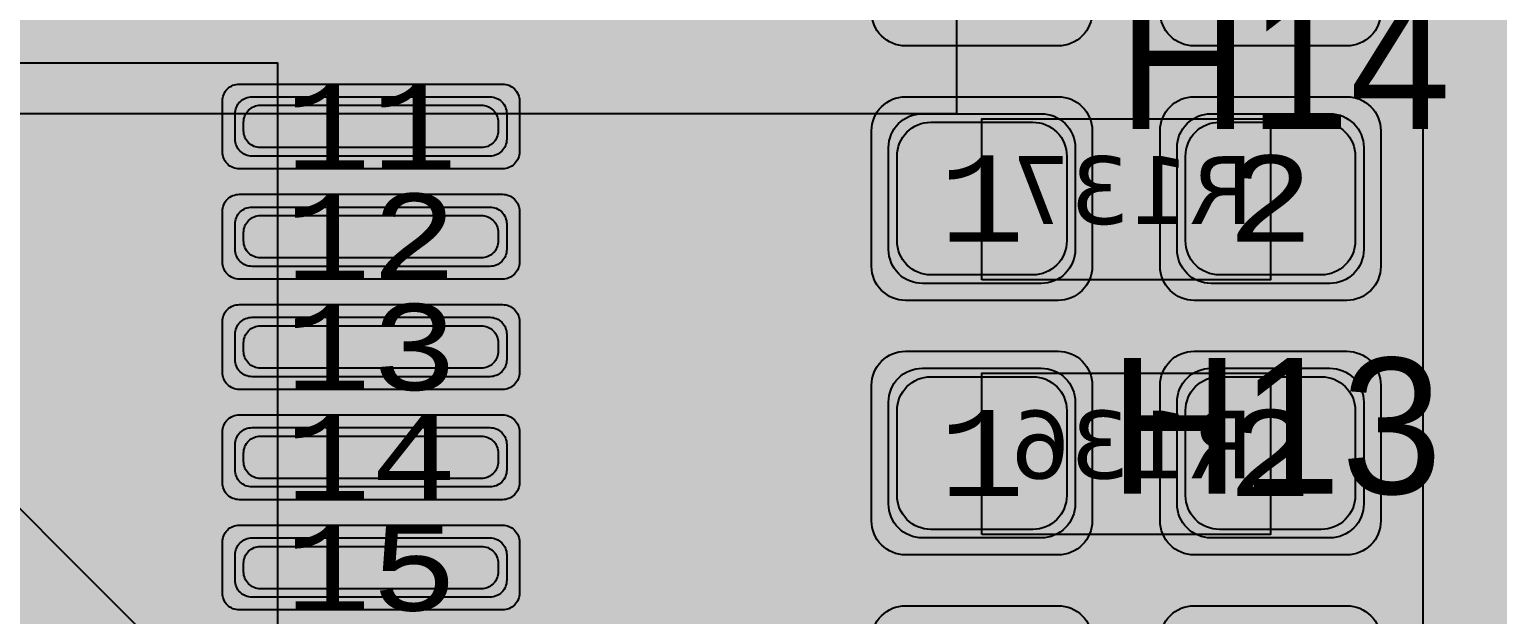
# Model space of a CAD drawing. Extents: x -28 to 199, y -61 to 255.
# Drawn here: x 156.04 to 164.69, y 198.8 to 202.25 of the extents above; entities that cross this region are included whole.
import ezdxf
from ezdxf.enums import TextEntityAlignment as Align

# ---------------------------------------------------------------- set-up
doc = ezdxf.new("R2010")
doc.units = 0
doc.header["$MEASUREMENT"] = 0
for name, color, linetype in [('ASSEMBLY_OUTLINES_BTM', 191, 'CONTINUOUS'), ('ASSEMBLY_PART_NUMBERS_BTM', 191, 'CONTINUOUS'), ('ASSEMBLY_PART_NUMBERS_TOP', 102, 'CONTINUOUS'), ('ASSEMBLY_REF_DES_BTM', 191, 'CONTINUOUS'), ('DRILL_DRAWING', 21, 'CONTINUOUS'), ('GENERATED_SILKSCREEN_BTM', 255, 'CONTINUOUS'), ('GENERATED_SILKSCREEN_TOP', 140, 'CONTINUOUS'), ('PART_PADS_SMD_BTM', 10, 'CONTINUOUS'), ('PIN_NUMBERS_BTM', 8, 'CONTINUOUS'), ('PIN_NUMBERS_TOP', 8, 'CONTINUOUS'), ('PLACEMENT_OUTLINES_BTM', 222, 'CONTINUOUS'), ('PLANE_DATA_LAYER_TOP', 150, 'CONTINUOUS'), ('PLANE_SHAPES_LAYER_2', 230, 'CONTINUOUS'), ('PLANE_SHAPES_LAYER_3', 81, 'CONTINUOUS'), ('PLANE_SHAPES_LAYER_TOP', 150, 'CONTINUOUS'), ('SILKSCREEN_OUTLINES_BTM', 211, 'CONTINUOUS'), ('SILKSCREEN_REF_DES_TOP', 150, 'CONTINUOUS'), ('SOLDERMASK_PADS_BTM', 12, 'CONTINUOUS'), ('SOLDERPASTE_PADS_BTM', 12, 'CONTINUOUS'), ('TRACES_LAYER_2', 230, 'CONTINUOUS'), ('TRACES_LAYER_BOTTOM', 10, 'CONTINUOUS'), ('TRACES_LAYER_TOP', 150, 'CONTINUOUS')]:
    doc.layers.add(name, color=color, linetype=linetype)
doc.styles.add('COURIER_NEW', font='COUR.TTF')
doc.styles.add('VERDANA', font='verdana.TTF')
doc.styles.add('VERIBEST_GERBER_0', font='txt')

msp = doc.modelspace()

# ---------------------------------------------------------------- hatches: boundary and pattern name
at = {"layer": 'PLANE_DATA_LAYER_TOP'}
msp.add_hatch(color=256, dxfattribs=at).paths.add_polyline_path([(164.25, 205.6738, 0.414213562373095), (164.1738, 205.75), (163.421893, 205.75, 0.381510988498814), (163.346178, 205.682387, -0.892996716737021), (162.153822, 205.682387, 0.381510988498814), (162.078107, 205.75), (161.5762, 205.75, 0.414213562373095), (161.5, 205.6738), (161.5, 201.750008, -0.414213562373095), (161.499992, 201.75), (154.2262, 201.75, 0.414213562373095), (154.15, 201.6738), (154.15, 201.284993), (154.15, 201.284992, 0.1989099556852985), (154.172318, 201.231111), (158.04635, 197.357079, -0.1989122151386246), (158.192797, 197.003526), (158.192797, 195.517823, 0.0395919652812843), (158.19375, 195.505812, -0.0395902007634606), (158.2, 195.427002), (158.2, 195.427), (158.2, 195.3762, 0.414213562373095), (158.2762, 195.3), (161.095925, 195.3, -0.1989122151386246), (161.449478, 195.153553), (162.717217, 193.885814, -0.1989122151386141), (162.863664, 193.532261), (162.863664, 189.069764), (162.863664, 189.069763, 0.198909955685367), (162.885982, 189.015882), (164.119918, 187.781946, 0.6681819935815638), (164.25, 187.835827), (164.25, 187.835828), (164.25, 188.426501, 0.3936083065980414), (164.179195, 188.50251, -0.3936069474596152), (163.25, 189.5, -0.3936069474596152), (164.179195, 190.49749, 0.3936083065980414), (164.25, 190.573499), (164.25, 195.810362), (164.25, 195.810363, 0.1756597936058653), (164.232299, 195.859192, -0.1756616708770249), (164, 196.5, -0.1756616708770249), (164.232299, 197.140808, 0.1756597936058653), (164.25, 197.189637), (164.25, 197.189638)], flags=0)
at = {"layer": 'PLANE_SHAPES_LAYER_2'}
h = msp.add_hatch(color=256, dxfattribs=at)
h.paths.add_polyline_path([(169.5, 129.25), (149.5, 129.25), (142.25, 122), (142.25, 90.5), (147.5, 90.5), (147.5, 80), (154, 80), (154, 69.25), (131.75, 69.25), (131.75, 73.25), (121.25, 73.25), (121.25, 81), (110.5, 81), (110.5, 125.75), (106.5, 125.75), (106.5, 128.75), (93.5, 128.75), (93.5, 120.25), (91.75, 120.25), (91.75, 121.5), (80, 121.5), (80, 118.25), (73.25, 118.25), (73.25, 124.5), (67.5, 124.5), (67.5, 128), (57.75, 128), (57.75, 120.25), (55.25, 120.25), (55.25, 121.5), (47.5, 121.5), (47.5, 119), (35, 119), (35, 134.75), (32.75, 134.75), (32.75, 159.75), (29.25, 159.75), (29.25, 175.25), (22.5, 175.25), (22.5, 195.25), (17.25, 195.25), (17.25, 198), (22.5, 198), (22.5, 216.5), (40.25, 216.5), (40.25, 235.5), (54.5, 235.5), (54.5, 254), (87.25, 254), (87.25, 236.25), (86.25, 236.25), (86.25, 228.75), (81, 228.75), (81, 218.75), (95.25, 218.75), (95.25, 194.5), (87, 194.5), (87, 172), (131.1, 172), (131.1, 208.75), (115.5, 208.75), (115.5, 213.75), (106.75, 213.75), (106.75, 218.75), (110.25, 222.25), (110.25, 226.25), (142.5, 226.25), (142.5, 221.5), (160.5, 221.5), (160.5, 240.75), (169.5, 240.75)])
h.paths.add_polyline_path([(35.5, 149.5), (41.75, 149.5), (41.75, 152), (39.25, 152), (39.25, 154), (37.75, 154), (37.75, 152), (35.5, 152)], flags=16)
h.paths.add_polyline_path([(37.5, 125.75), (37.5, 128.75), (42.75, 128.75), (42.75, 125.75)], flags=16)
h.paths.add_polyline_path([(52, 127.75), (52, 130.75), (54.25, 130.75), (54.25, 127.75)], flags=16)
h.paths.add_polyline_path([(50.75, 219.5), (50.75, 226.5), (71.75, 226.5), (71.75, 219.5)], flags=16)
h.paths.add_polyline_path([(66.5, 150.75), (66.5, 177.5), (72.25, 177.5), (72.25, 150.75)], flags=16)
h.paths.add_polyline_path([(47.25, 185.25), (73, 185.25), (73, 188.25), (70.25, 188.25), (70.25, 191), (47.25, 191)], flags=16)
h.paths.add_polyline_path([(84.5, 208), (84.5, 212.75), (85, 212.75), (85, 208)], flags=16)
h.paths.add_polyline_path([(61.5, 137.25), (87.75, 137.25), (87.75, 140.5), (84.75, 140.5), (84.75, 143), (61.5, 143)], flags=16)
h.paths.add_polyline_path([(88.75, 127), (88.75, 130), (91, 130), (91, 127)], flags=16)
h.paths.add_polyline_path([(85.5, 130.25), (85.5, 132.5), (91, 132.5), (91, 130.25)], flags=16)
h.paths.add_polyline_path([(108.75, 142.25), (135.75, 142.25), (135.75, 145.75), (132.25, 145.75), (132.25, 149), (108.75, 149)], flags=16)
h.paths.add_polyline_path([(114.25, 126.75), (140.75, 126.75), (140.75, 129.75), (137.25, 129.75), (137.25, 133), (114.25, 133)], flags=16)
h.paths.add_polyline_path([(155.25, 180.25), (166.25, 180.25), (166.25, 186.25), (152.25, 186.25), (152.25, 183), (155.25, 183)], flags=16)
at = {"layer": 'PLANE_SHAPES_LAYER_3'}
h = msp.add_hatch(color=256, dxfattribs=at)
h.paths.add_polyline_path([(169.5, 129.25), (149.5, 129.25), (142.25, 122), (142.25, 90.5), (147.5, 90.5), (147.5, 80), (154, 80), (154, 69.25), (131.75, 69.25), (131.75, 73.25), (121.25, 73.25), (121.25, 81), (110.5, 81), (110.5, 125.75), (106.5, 125.75), (106.5, 128.75), (93.5, 128.75), (93.5, 120.25), (91.75, 120.25), (91.75, 121.5), (80, 121.5), (80, 118.25), (73.25, 118.25), (73.25, 124.5), (67.5, 124.5), (67.5, 127.75), (58.25, 127.75), (58.25, 130.25), (88.75, 130.25), (88.75, 127), (91, 127), (91, 132.5), (55, 132.5), (55, 131.25), (52, 131.25), (52, 127.75), (55, 127.75), (55, 127.25), (57.75, 127.25), (57.75, 120.25), (55.25, 120.25), (55.25, 121.5), (47.5, 121.5), (47.5, 119), (35, 119), (35, 134.75), (32.75, 134.75), (32.75, 159.75), (29.25, 159.75), (29.25, 175.25), (22.5, 175.25), (22.5, 195.25), (17.25, 195.25), (17.25, 198), (22.5, 198), (22.5, 216.5), (40.25, 216.5), (40.25, 235.5), (54.5, 235.5), (54.5, 254), (87.25, 254), (87.25, 236.25), (86.25, 236.25), (86.25, 228.75), (81, 228.75), (81, 218.75), (95.25, 218.75), (95.25, 194.5), (87, 194.5), (87, 172), (131.1, 172), (131.1, 208.75), (115.5, 208.75), (115.5, 213.75), (106.75, 213.75), (106.75, 218.75), (110.25, 222.25), (110.25, 226.25), (142.5, 226.25), (142.5, 221.5), (160.5, 221.5), (160.5, 240.75), (169.5, 240.75)])
h.paths.add_polyline_path([(35.5, 149.5), (41.75, 149.5), (41.75, 152), (39.25, 152), (39.25, 154), (37.75, 154), (37.75, 152), (35.5, 152)], flags=16)
h.paths.add_polyline_path([(37.5, 125.75), (37.5, 128.75), (42.75, 128.75), (42.75, 125.75)], flags=16)
h.paths.add_polyline_path([(50.75, 219.5), (50.75, 226.5), (71.75, 226.5), (71.75, 219.5)], flags=16)
h.paths.add_polyline_path([(66.5, 150.75), (66.5, 177.5), (72.25, 177.5), (72.25, 150.75)], flags=16)
h.paths.add_polyline_path([(47.25, 185.25), (73, 185.25), (73, 188.25), (70.25, 188.25), (70.25, 191), (47.25, 191)], flags=16)
h.paths.add_polyline_path([(84.5, 208), (84.5, 212.75), (85, 212.75), (85, 208)], flags=16)
h.paths.add_polyline_path([(61.5, 137.25), (87.75, 137.25), (87.75, 140.5), (84.75, 140.5), (84.75, 143), (61.5, 143)], flags=16)
h.paths.add_polyline_path([(108.75, 142.25), (135.75, 142.25), (135.75, 145.75), (132.25, 145.75), (132.25, 149), (108.75, 149)], flags=16)
h.paths.add_polyline_path([(114.25, 126.75), (140.75, 126.75), (140.75, 129.75), (137.25, 129.75), (137.25, 133), (114.25, 133)], flags=16)
h.paths.add_polyline_path([(155.25, 180.25), (166.25, 180.25), (166.25, 186.25), (152.25, 186.25), (152.25, 183), (155.25, 183)], flags=16)

# ---------------------------------------------------------------- linework, layer by layer
at = {"layer": 'ASSEMBLY_OUTLINES_BTM', "const_width": 0.2}
msp.add_lwpolyline([(153, 195.45), (153, 202.05), (157.5, 202.05), (157.5, 195.45)], close=True, dxfattribs=at)
at = {"layer": 'ASSEMBLY_OUTLINES_BTM'}
for points in [[(161.65, 200.77), (161.65, 201.72), (163.35, 201.72), (163.35, 200.77)], [(161.65, 199.27), (161.65, 200.22), (163.35, 200.22), (163.35, 199.27)]]:
    msp.add_lwpolyline(points, close=True, dxfattribs=at)
at = {"layer": 'GENERATED_SILKSCREEN_BTM', "const_width": 0.15}
for points in [[(162.792098, 202.269995), (162.207902, 202.269995, 1.22306e-05), (162.207911, 202.270005), (162.792089, 202.270005, 1.22306e-05), (162.792098, 202.269995)], [(157.500005, 201.925), (157.499995, 201.925), (157.499995, 202.049995), (153.000005, 202.049995), (153.000005, 201.925), (152.999995, 201.925), (152.999995, 202.05, -0.4142135624), (153, 202.050005), (157.5, 202.050005, -0.4142135624), (157.500005, 202.05), (157.500005, 201.925)], [(162.783844, 201.720005, 1.1642e-05), (162.783836, 201.719995), (162.216164, 201.719995, 1.1642e-05), (162.216156, 201.720005), (162.783844, 201.720005)], [(162.792098, 200.769995), (162.207902, 200.769995, 1.22306e-05), (162.207911, 200.770005), (162.792089, 200.770005, 1.22306e-05), (162.792098, 200.769995)], [(162.783844, 200.220005, 1.1642e-05), (162.783836, 200.219995), (162.216164, 200.219995, 1.1642e-05), (162.216156, 200.220005), (162.783844, 200.220005)], [(162.792098, 199.269995), (162.207902, 199.269995, 1.22306e-05), (162.207911, 199.270005), (162.792089, 199.270005, 1.22306e-05), (162.792098, 199.269995)]]:
    msp.add_lwpolyline(points, format="xyb", dxfattribs=at)
for points in [[(157.499995, 201.275), (157.499995, 201.425), (157.500005, 201.425), (157.500005, 201.275)], [(157.499995, 200.625), (157.499995, 200.775), (157.500005, 200.775), (157.500005, 200.625)], [(157.499995, 199.975), (157.499995, 200.125), (157.500005, 200.125), (157.500005, 199.975)], [(157.499995, 199.325), (157.499995, 199.475), (157.500005, 199.475), (157.500005, 199.325)], [(157.499995, 198.675), (157.499995, 198.825), (157.500005, 198.825), (157.500005, 198.675)]]:
    msp.add_lwpolyline(points, close=True, dxfattribs=at)
at = {"layer": 'GENERATED_SILKSCREEN_TOP', "const_width": 0.15}
for points in [[(163.5732, 202.4392), (163.4172, 202.22), (163.4148, 202.2144), (163.4148, 202.2088), (163.4172, 202.204), (163.4212, 202.2), (163.426, 202.1968), (163.4316, 202.1952), (163.4348, 202.1952), (163.4372, 202.196), (163.4412, 202.2008), (163.5692, 202.38), (163.5692, 201.6792), (163.4292, 201.6792)], [(164.0972, 201.9376), (164.5276, 202.3664), (164.5276, 201.9376), (164.0972, 201.9376)], [(162.5572, 201.6624), (162.5588, 201.656), (162.5628, 201.652), (162.5676, 201.6496), (162.5732, 201.6488), (162.5796, 201.6496), (162.5852, 201.652), (162.5892, 201.656), (162.5908, 201.6624), (162.5908, 202.0304), (163.0972, 202.0304), (163.0972, 201.6624), (163.098, 201.656), (163.102, 201.652), (163.1076, 201.6496), (163.1132, 201.6488), (163.1188, 201.6496), (163.1236, 201.652), (163.1276, 201.656), (163.1292, 201.6624), (163.1292, 202.4304)], [(162.5572, 202.4304), (162.5572, 201.6624)], [(163.0972, 202.4304), (163.0972, 202.0624), (162.5908, 202.0624), (162.5908, 202.4304)], [(163.4292, 201.6792), (163.4228, 201.6776), (163.4196, 201.6744), (163.4172, 201.6688), (163.4164, 201.6624), (163.4172, 201.6568), (163.4196, 201.6512), (163.4228, 201.6472), (163.4292, 201.6464), (163.7412, 201.6464), (163.7468, 201.6472), (163.7516, 201.6512), (163.754, 201.6568), (163.7548, 201.6624), (163.754, 201.6688), (163.7516, 201.6744), (163.7468, 201.6776), (163.7412, 201.6792), (163.6004, 201.6792), (163.6004, 202.4304)], [(164.5316, 202.4192), (164.046, 201.9336), (164.0428, 201.9288), (164.0412, 201.924), (164.042, 201.9192), (164.0452, 201.9136), (164.0468, 201.9096), (164.05, 201.9072), (164.0532, 201.9056), (164.0572, 201.9048), (164.5276, 201.9048), (164.5276, 201.6624)], [(164.5276, 201.6624), (164.5284, 201.656), (164.5324, 201.652), (164.538, 201.6496), (164.5436, 201.6488), (164.5492, 201.6496), (164.554, 201.652), (164.558, 201.656), (164.5596, 201.6624), (164.5596, 201.9048), (164.5972, 201.9048), (164.6028, 201.9064), (164.6076, 201.9096), (164.61, 201.9152), (164.6108, 201.9208), (164.61, 201.9272), (164.6076, 201.9328), (164.6028, 201.9368), (164.5972, 201.9376), (164.5596, 201.9376), (164.5596, 202.408)], [(157.96, 201.4418), (157.9624, 201.4478), (157.9636, 201.4514), (157.9648, 201.4574), (157.9648, 202.0646), (157.9624, 202.073), (157.9564, 202.079), (157.9504, 202.0862), (157.9408, 202.0886), (156.7888, 202.0886), (156.7792, 202.0862), (156.7732, 202.079), (156.7672, 202.073), (156.7648, 202.0646), (156.7648, 201.4574), (156.7648, 201.4526), (156.766, 201.4502), (156.7672, 201.4466), (156.7696, 201.4418), (156.934, 201.239), (156.9388, 201.2354), (156.9412, 201.2342), (156.9472, 201.2318), (156.9532, 201.2306), (157.7764, 201.2306), (157.7824, 201.2318), (157.786, 201.2342), (157.7896, 201.2342), (157.7908, 201.2354), (157.792, 201.2378), (157.7956, 201.239), (157.96, 201.4418)], [(157.9156, 202.0382), (157.9156, 201.4658), (157.7644, 201.2786), (156.9652, 201.2786), (156.814, 201.4658), (156.814, 202.0382), (157.9156, 202.0382)], [(156.8008, 200.7878), (156.7924, 200.7902), (156.784, 200.789), (156.7768, 200.783), (156.772, 200.777), (156.7696, 200.7686), (156.7684, 200.7602), (156.772, 200.753), (156.778, 200.747), (157.9288, 200.1002), (157.9348, 200.0978), (157.9396, 200.0978), (157.9444, 200.0978), (157.9492, 200.1002), (157.9564, 200.1038), (157.9612, 200.1086), (157.9636, 200.1146), (157.9648, 200.1206), (157.9648, 200.9306), (157.9624, 200.939), (157.9564, 200.945), (157.9492, 200.9498), (157.9396, 200.951), (157.9312, 200.9498), (157.9228, 200.945), (157.9168, 200.939), (157.9156, 200.9306), (157.9156, 200.1614), (156.8008, 200.7878)], [(163.3792, 199.5292), (163.3728, 199.5276), (163.3696, 199.5244), (163.3672, 199.5188), (163.3664, 199.5124), (163.3672, 199.5068), (163.3696, 199.5012), (163.3728, 199.4972), (163.3792, 199.4964), (163.6912, 199.4964), (163.6968, 199.4972), (163.7016, 199.5012), (163.704, 199.5068), (163.7048, 199.5124), (163.704, 199.5188), (163.7016, 199.5244), (163.6968, 199.5276), (163.6912, 199.5292), (163.5504, 199.5292), (163.5504, 200.2804), (163.5496, 200.286), (163.5472, 200.29), (163.5432, 200.2924), (163.5376, 200.2932), (163.5336, 200.294), (163.5296, 200.294), (163.5264, 200.2924), (163.5232, 200.2892), (163.3672, 200.07), (163.3648, 200.0644), (163.3648, 200.0588), (163.3672, 200.054), (163.3712, 200.05), (163.376, 200.0468), (163.3816, 200.0452), (163.3848, 200.0452), (163.3872, 200.046), (163.3912, 200.0508), (163.5192, 200.23), (163.5192, 199.5292), (163.3792, 199.5292)], [(162.5072, 199.5124), (162.5088, 199.506), (162.5128, 199.502), (162.5176, 199.4996), (162.5232, 199.4988), (162.5296, 199.4996), (162.5352, 199.502), (162.5392, 199.506), (162.5408, 199.5124), (162.5408, 199.8804), (163.0472, 199.8804), (163.0472, 199.5124), (163.048, 199.506), (163.052, 199.502), (163.0576, 199.4996), (163.0632, 199.4988), (163.0688, 199.4996), (163.0736, 199.502), (163.0776, 199.506), (163.0792, 199.5124), (163.0792, 200.2804), (163.0776, 200.286), (163.0736, 200.2908), (163.0688, 200.2932), (163.0632, 200.294), (163.0576, 200.2932), (163.052, 200.2908), (163.048, 200.286), (163.0472, 200.2804), (163.0472, 199.9124), (162.5408, 199.9124), (162.5408, 200.2804), (162.5392, 200.286), (162.5352, 200.2908), (162.5296, 200.2932), (162.5232, 200.294), (162.5176, 200.2932), (162.5128, 200.2908), (162.5088, 200.286), (162.5072, 200.2804), (162.5072, 199.5124)], [(164.1336, 199.4996), (163.9984, 199.6092), (163.9944, 199.6132), (163.9936, 199.618), (163.9944, 199.6236), (163.9976, 199.6292), (164.0016, 199.6332), (164.0064, 199.6364), (164.012, 199.6372), (164.0176, 199.6356), (164.148, 199.5292), (164.4064, 199.5292), (164.5312, 199.63), (164.5312, 199.7788), (164.408, 199.8804), (164.2752, 199.8804), (164.2688, 199.882), (164.2648, 199.8852), (164.2624, 199.8908), (164.2616, 199.8964), (164.2624, 199.902), (164.2648, 199.9068), (164.2688, 199.9108), (164.2752, 199.9124), (164.408, 199.9124), (164.5312, 200.014), (164.5312, 200.1628), (164.4064, 200.2636), (164.148, 200.2636), (164.0176, 200.1572), (164.012, 200.1556), (164.0064, 200.1564), (164.0016, 200.1588), (163.9976, 200.1636), (163.9944, 200.1684), (163.9936, 200.174), (163.9944, 200.1796), (163.9984, 200.1836), (164.1336, 200.2932), (164.136, 200.294), (164.1384, 200.2948), (164.1392, 200.2956), (164.1424, 200.2964), (164.412, 200.2964), (164.416, 200.2956), (164.4176, 200.2948), (164.42, 200.294), (164.4224, 200.2932), (164.5576, 200.1836), (164.56, 200.1796), (164.5608, 200.1764), (164.5624, 200.174), (164.5632, 200.1708), (164.5632, 200.006), (164.5624, 200.0036), (164.5608, 199.998), (164.56, 199.994), (164.5576, 199.9924), (164.44, 199.8964), (164.5576, 199.8004), (164.5584, 199.7988), (164.56, 199.7972), (164.5608, 199.7964), (164.5608, 199.7948), (164.5624, 199.7892), (164.5632, 199.7868), (164.5632, 199.622), (164.5624, 199.618), (164.5608, 199.6148), (164.56, 199.6116), (164.5576, 199.6092), (164.4224, 199.4996), (164.4192, 199.498), (164.4184, 199.4972), (164.416, 199.4972), (164.4152, 199.4964), (164.4144, 199.4964), (164.412, 199.4964), (164.1424, 199.4964), (164.1392, 199.4972), (164.136, 199.498), (164.1336, 199.4996)], [(156.7888, 199.091), (156.7804, 199.0898), (156.7732, 199.0838), (156.7696, 199.0754), (156.7684, 199.067), (156.7696, 199.0586), (156.7732, 199.0514), (156.7804, 199.0454), (156.7888, 199.043), (157.1524, 199.043), (157.1524, 198.9866), (157.1548, 198.9782), (157.1596, 198.971), (157.168, 198.9674), (157.1764, 198.9662), (157.186, 198.9674), (157.1944, 198.971), (157.2004, 198.9782), (157.2028, 198.9866), (157.2028, 199.043), (157.9072, 199.043), (157.9132, 199.0442), (157.918, 199.0466), (157.9228, 199.0526), (157.9264, 199.0586), (157.9288, 199.0658), (157.93, 199.073), (157.9288, 199.079), (157.924, 199.085), (157.1956, 199.8134), (157.1884, 199.8182), (157.1812, 199.8206), (157.174, 199.8194), (157.1656, 199.8146), (157.1596, 199.8122), (157.156, 199.8074), (157.1536, 199.8026), (157.1524, 199.7966), (157.1524, 199.091), (156.7888, 199.091)], [(157.2028, 199.7366), (157.846, 199.091), (157.2028, 199.091), (157.2028, 199.7366)]]:
    msp.add_lwpolyline(points, dxfattribs=at)
at = {"layer": 'PART_PADS_SMD_BTM'}
for points in [[(157.25, 201.75, -0.4142135624), (157.35, 201.85), (158.75, 201.85, -0.4142135624), (158.85, 201.75), (158.85, 201.6, -0.4142135624), (158.75, 201.5), (157.35, 201.5, -0.4142135624), (157.25, 201.6)], [(161.1, 201.55, -0.4142135624), (161.3, 201.75), (162, 201.75, -0.4142135624), (162.2, 201.55), (162.2, 200.95, -0.4142135624), (162, 200.75), (161.3, 200.75, -0.4142135624), (161.1, 200.95)], [(162.8, 201.55, -0.4142135624), (163, 201.75), (163.7, 201.75, -0.4142135624), (163.9, 201.55), (163.9, 200.95, -0.4142135624), (163.7, 200.75), (163, 200.75, -0.4142135624), (162.8, 200.95)], [(157.25, 201.1, -0.4142135624), (157.35, 201.2), (158.75, 201.2, -0.4142135624), (158.85, 201.1), (158.85, 200.95, -0.4142135624), (158.75, 200.85), (157.35, 200.85, -0.4142135624), (157.25, 200.95)], [(157.25, 200.45, -0.4142135624), (157.35, 200.55), (158.75, 200.55, -0.4142135624), (158.85, 200.45), (158.85, 200.3, -0.4142135624), (158.75, 200.2), (157.35, 200.2, -0.4142135624), (157.25, 200.3)], [(161.1, 200.05, -0.4142135624), (161.3, 200.25), (162, 200.25, -0.4142135624), (162.2, 200.05), (162.2, 199.45, -0.4142135624), (162, 199.25), (161.3, 199.25, -0.4142135624), (161.1, 199.45)], [(162.8, 200.05, -0.4142135624), (163, 200.25), (163.7, 200.25, -0.4142135624), (163.9, 200.05), (163.9, 199.45, -0.4142135624), (163.7, 199.25), (163, 199.25, -0.4142135624), (162.8, 199.45)], [(157.25, 199.8, -0.4142135624), (157.35, 199.9), (158.75, 199.9, -0.4142135624), (158.85, 199.8), (158.85, 199.65, -0.4142135624), (158.75, 199.55), (157.35, 199.55, -0.4142135624), (157.25, 199.65)], [(157.25, 199.15, -0.4142135624), (157.35, 199.25), (158.75, 199.25, -0.4142135624), (158.85, 199.15), (158.85, 199, -0.4142135624), (158.75, 198.9), (157.35, 198.9, -0.4142135624), (157.25, 199)]]:
    msp.add_lwpolyline(points, format="xyb", close=True, dxfattribs=at)
at = {"layer": 'PLACEMENT_OUTLINES_BTM'}
for points in [[(153, 195.45), (153, 202.05), (157.5, 202.05), (157.5, 195.45)], [(161.65, 200.77), (161.65, 201.72), (163.35, 201.72), (163.35, 200.77)], [(161.65, 199.27), (161.65, 200.22), (163.35, 200.22), (163.35, 199.27)]]:
    msp.add_lwpolyline(points, close=True, dxfattribs=at)
at = {"layer": 'PLANE_DATA_LAYER_TOP'}
msp.add_lwpolyline([(164.25, 197.189638), (164.25, 205.6738, 0.4142135624), (164.1738, 205.75), (163.421893, 205.75, 0.3815109885), (163.346178, 205.682387, -0.8929967167), (162.153822, 205.682387, 0.3815109885), (162.078107, 205.75), (161.5762, 205.75, 0.4142135624), (161.5, 205.6738), (161.5, 201.750008, -0.4142135624), (161.499992, 201.75), (154.2262, 201.75, 0.4142135624), (154.15, 201.6738), (154.15, 201.284993), (154.15, 201.284992, 0.1989099557), (154.172318, 201.231111), (158.04635, 197.357079, -0.1989122151)], format="xyb", dxfattribs=at)
at = {"layer": 'PLANE_SHAPES_LAYER_TOP'}
for points in [[(161.5, 201.75), (164.25, 201.75), (161.5, 205.75), (164.25, 205.75)], [(151.75, 186.5), (164.25, 186.5), (151.75, 201.75), (164.25, 201.75)]]:
    msp.add_solid(points, dxfattribs=at)
at = {"layer": 'SILKSCREEN_OUTLINES_BTM'}
for points in [[(153, 195.45), (153, 202.05), (157.5, 202.05), (157.5, 195.45)], [(161.65, 200.77), (161.65, 201.72), (163.35, 201.72), (163.35, 200.77)], [(161.65, 199.27), (161.65, 200.22), (163.35, 200.22), (163.35, 199.27)]]:
    msp.add_lwpolyline(points, close=True, dxfattribs=at)
at = {"layer": 'SOLDERMASK_PADS_BTM'}
for points in [[(161, 203.15, -0.4142135624), (161.2, 203.35), (162.1, 203.35, -0.4142135624), (162.3, 203.15), (162.3, 202.35, -0.4142135624), (162.1, 202.15), (161.2, 202.15, -0.4142135624), (161, 202.35)], [(162.7, 203.15, -0.4142135624), (162.9, 203.35), (163.8, 203.35, -0.4142135624), (164, 203.15), (164, 202.35, -0.4142135624), (163.8, 202.15), (162.9, 202.15, -0.4142135624), (162.7, 202.35)], [(157.175, 201.825, -0.4142135624), (157.275, 201.925), (158.825, 201.925, -0.4142135624), (158.925, 201.825), (158.925, 201.525, -0.4142135624), (158.825, 201.425), (157.275, 201.425, -0.4142135624), (157.175, 201.525)], [(161, 201.65, -0.4142135624), (161.2, 201.85), (162.1, 201.85, -0.4142135624), (162.3, 201.65), (162.3, 200.85, -0.4142135624), (162.1, 200.65), (161.2, 200.65, -0.4142135624), (161, 200.85)], [(162.7, 201.65, -0.4142135624), (162.9, 201.85), (163.8, 201.85, -0.4142135624), (164, 201.65), (164, 200.85, -0.4142135624), (163.8, 200.65), (162.9, 200.65, -0.4142135624), (162.7, 200.85)], [(157.175, 201.175, -0.4142135624), (157.275, 201.275), (158.825, 201.275, -0.4142135624), (158.925, 201.175), (158.925, 200.875, -0.4142135624), (158.825, 200.775), (157.275, 200.775, -0.4142135624), (157.175, 200.875)], [(157.175, 200.525, -0.4142135624), (157.275, 200.625), (158.825, 200.625, -0.4142135624), (158.925, 200.525), (158.925, 200.225, -0.4142135624), (158.825, 200.125), (157.275, 200.125, -0.4142135624), (157.175, 200.225)], [(161, 200.15, -0.4142135624), (161.2, 200.35), (162.1, 200.35, -0.4142135624), (162.3, 200.15), (162.3, 199.35, -0.4142135624), (162.1, 199.15), (161.2, 199.15, -0.4142135624), (161, 199.35)], [(162.7, 200.15, -0.4142135624), (162.9, 200.35), (163.8, 200.35, -0.4142135624), (164, 200.15), (164, 199.35, -0.4142135624), (163.8, 199.15), (162.9, 199.15, -0.4142135624), (162.7, 199.35)], [(157.175, 199.875, -0.4142135624), (157.275, 199.975), (158.825, 199.975, -0.4142135624), (158.925, 199.875), (158.925, 199.575, -0.4142135624), (158.825, 199.475), (157.275, 199.475, -0.4142135624), (157.175, 199.575)], [(157.175, 199.225, -0.4142135624), (157.275, 199.325), (158.825, 199.325, -0.4142135624), (158.925, 199.225), (158.925, 198.925, -0.4142135624), (158.825, 198.825), (157.275, 198.825, -0.4142135624), (157.175, 198.925)], [(161, 198.65, -0.4142135624), (161.2, 198.85), (162.1, 198.85, -0.4142135624), (162.3, 198.65), (162.3, 197.85, -0.4142135624), (162.1, 197.65), (161.2, 197.65, -0.4142135624), (161, 197.85)], [(162.7, 198.65, -0.4142135624), (162.9, 198.85), (163.8, 198.85, -0.4142135624), (164, 198.65), (164, 197.85, -0.4142135624), (163.8, 197.65), (162.9, 197.65, -0.4142135624), (162.7, 197.85)]]:
    msp.add_lwpolyline(points, format="xyb", close=True, dxfattribs=at)
at = {"layer": 'SOLDERPASTE_PADS_BTM'}
for points in [[(157.3, 201.7, -0.4142135624), (157.4, 201.8), (158.7, 201.8, -0.4142135624), (158.8, 201.7), (158.8, 201.65, -0.4142135624), (158.7, 201.55), (157.4, 201.55, -0.4142135624), (157.3, 201.65)], [(161.15, 201.5, -0.4142135624), (161.35, 201.7), (161.95, 201.7, -0.4142135624), (162.15, 201.5), (162.15, 201, -0.4142135624), (161.95, 200.8), (161.35, 200.8, -0.4142135624), (161.15, 201)], [(162.85, 201.5, -0.4142135624), (163.05, 201.7), (163.65, 201.7, -0.4142135624), (163.85, 201.5), (163.85, 201, -0.4142135624), (163.65, 200.8), (163.05, 200.8, -0.4142135624), (162.85, 201)], [(157.3, 201.05, -0.4142135624), (157.4, 201.15), (158.7, 201.15, -0.4142135624), (158.8, 201.05), (158.8, 201, -0.4142135624), (158.7, 200.9), (157.4, 200.9, -0.4142135624), (157.3, 201)], [(157.3, 200.4, -0.4142135624), (157.4, 200.5), (158.7, 200.5, -0.4142135624), (158.8, 200.4), (158.8, 200.35, -0.4142135624), (158.7, 200.25), (157.4, 200.25, -0.4142135624), (157.3, 200.35)], [(161.15, 200, -0.4142135624), (161.35, 200.2), (161.95, 200.2, -0.4142135624), (162.15, 200), (162.15, 199.5, -0.4142135624), (161.95, 199.3), (161.35, 199.3, -0.4142135624), (161.15, 199.5)], [(162.85, 200, -0.4142135624), (163.05, 200.2), (163.65, 200.2, -0.4142135624), (163.85, 200), (163.85, 199.5, -0.4142135624), (163.65, 199.3), (163.05, 199.3, -0.4142135624), (162.85, 199.5)], [(157.3, 199.75, -0.4142135624), (157.4, 199.85), (158.7, 199.85, -0.4142135624), (158.8, 199.75), (158.8, 199.7, -0.4142135624), (158.7, 199.6), (157.4, 199.6, -0.4142135624), (157.3, 199.7)], [(157.3, 199.1, -0.4142135624), (157.4, 199.2), (158.7, 199.2, -0.4142135624), (158.8, 199.1), (158.8, 199.05, -0.4142135624), (158.7, 198.95), (157.4, 198.95, -0.4142135624), (157.3, 199.05)]]:
    msp.add_lwpolyline(points, format="xyb", close=True, dxfattribs=at)
at = {"layer": 'TRACES_LAYER_2', "const_width": 0.254}
msp.add_lwpolyline([(151.1, 201), (155.434874, 201), (158.3, 203.865126), (158.3, 206.1)], dxfattribs=at)
at = {"layer": 'TRACES_LAYER_BOTTOM', "const_width": 0.35}
for points in [[(151.55, 212.425), (152.025, 212.425), (155.344825, 209.105175), (155.344825, 204.696893), (156.26825, 203.773468), (156.26825, 199.21625), (153.527, 196.475), (152.45, 196.475)], [(158.05, 201.675), (159.12702, 201.675), (161.013719, 203.561699), (161.013719, 203.613719), (161.65, 204.25)], [(161.65, 202.75), (161.6, 202.75), (160.46379, 201.61379), (160.445878, 201.61379), (159.857088, 201.025), (158.05, 201.025)], [(165.2, 202), (164.15, 202), (163.4, 201.25), (163.35, 201.25)], [(161.65, 201.25), (161.6, 201.25), (160.725, 200.375), (158.05, 200.375)], [(165.2, 199.8), (164.573, 199.8), (164.523, 199.75), (163.35, 199.75)], [(158.05, 199.725), (160.798, 199.725), (160.823, 199.75), (161.65, 199.75)], [(161.65, 198.25), (161.6, 198.25), (160.775, 199.075), (158.05, 199.075)]]:
    msp.add_lwpolyline(points, dxfattribs=at)
at = {"layer": 'TRACES_LAYER_TOP', "const_width": 0.5}
msp.add_lwpolyline([(157.7, 194.8), (157.7, 195.427), (157.692797, 195.434203), (157.692797, 197.003526), (153.65, 201.046323), (153.65, 203)], dxfattribs=at)

# ---------------------------------------------------------------- texts
at = {"layer": 'ASSEMBLY_PART_NUMBERS_BTM', "style": 'VERIBEST_GERBER_0', "text_generation_flag": 2}
for s, p in [('GRM1885C1H102JA01D', (156.46, 226.25)), ('SN74LVC138ADR', (156.79, 209.25))]:
    msp.add_text(s, height=2.032, rotation=90, dxfattribs=at).set_placement(p, align=Align.TOP_LEFT)
for p in [(162.5, 203.79), (162.5, 202.29), (162.5, 200.79), (162.5, 199.29)]:
    msp.add_text('ERJ-3EKF6200V', height=2.032, dxfattribs=at).set_placement(p, align=Align.TOP_LEFT)
at = {"layer": 'ASSEMBLY_PART_NUMBERS_TOP', "style": 'VERIBEST_GERBER_0'}
for s, p in [('7914G-1-000E', (164.21, 219.5)), ('7914G-1-000E', (164.21, 211.75)), ('SN74HC175DR', (156.79, 209.25))]:
    msp.add_text(s, height=2.032, rotation=270, dxfattribs=at).set_placement(p, align=Align.TOP_LEFT)
msp.add_text('SPC02SVJN-RC-3POS', height=2.032, dxfattribs=at).set_placement((136, 199.29), align=Align.TOP_LEFT)
at = {"layer": 'ASSEMBLY_REF_DES_BTM', "style": 'VERDANA', "text_generation_flag": 2}
for s, p in [('R137', (163.25, 201.5)), ('R136', (163.25, 200))]:
    msp.add_text(s, height=0.4, dxfattribs=at).set_placement(p, align=Align.TOP_LEFT)
at = {"layer": 'DRILL_DRAWING', "style": 'VERIBEST_GERBER_0'}
for s, p in [('T', (158.75, 203)), ('A', (165.2, 202)), ('A', (165.2, 199.8))]:
    msp.add_text(s, height=2, dxfattribs=at).set_placement(p, align=Align.MIDDLE_CENTER)
at = {"layer": 'PIN_NUMBERS_BTM', "style": 'COURIER_NEW'}
for s, p in [('11', (158.05, 201.675)), ('1', (161.65, 201.25)), ('2', (163.35, 201.25)), ('12', (158.05, 201.025)), ('13', (158.05, 200.375)), ('14', (158.05, 199.725)), ('1', (161.65, 199.75)), ('2', (163.35, 199.75)), ('15', (158.05, 199.075))]:
    msp.add_text(s, height=0.508, dxfattribs=at).set_placement(p, align=Align.MIDDLE_CENTER)
at = {"layer": 'PIN_NUMBERS_TOP', "style": 'COURIER_NEW'}
for s, p in [('11', (158.05, 201.675)), ('1', (161.65, 201.25)), ('2', (163.35, 201.25)), ('12', (158.05, 201.025)), ('13', (158.05, 200.375)), ('14', (158.05, 199.725)), ('1', (161.65, 199.75)), ('2', (163.35, 199.75)), ('15', (158.05, 199.075))]:
    msp.add_text(s, height=0.508, dxfattribs=at).set_placement(p, align=Align.MIDDLE_CENTER)
at = {"layer": 'SILKSCREEN_REF_DES_TOP', "style": 'VERIBEST_GERBER_0'}
for s, p in [('H14', (162.45, 202.46)), ('H13', (162.4, 200.31))]:
    msp.add_text(s, height=0.8, dxfattribs=at).set_placement(p, align=Align.TOP_LEFT)
msp.add_text('D74', height=1.2, rotation=270, dxfattribs=at).set_placement((157.96, 202.25), align=Align.TOP_LEFT)

doc.saveas('drawing.dxf')
